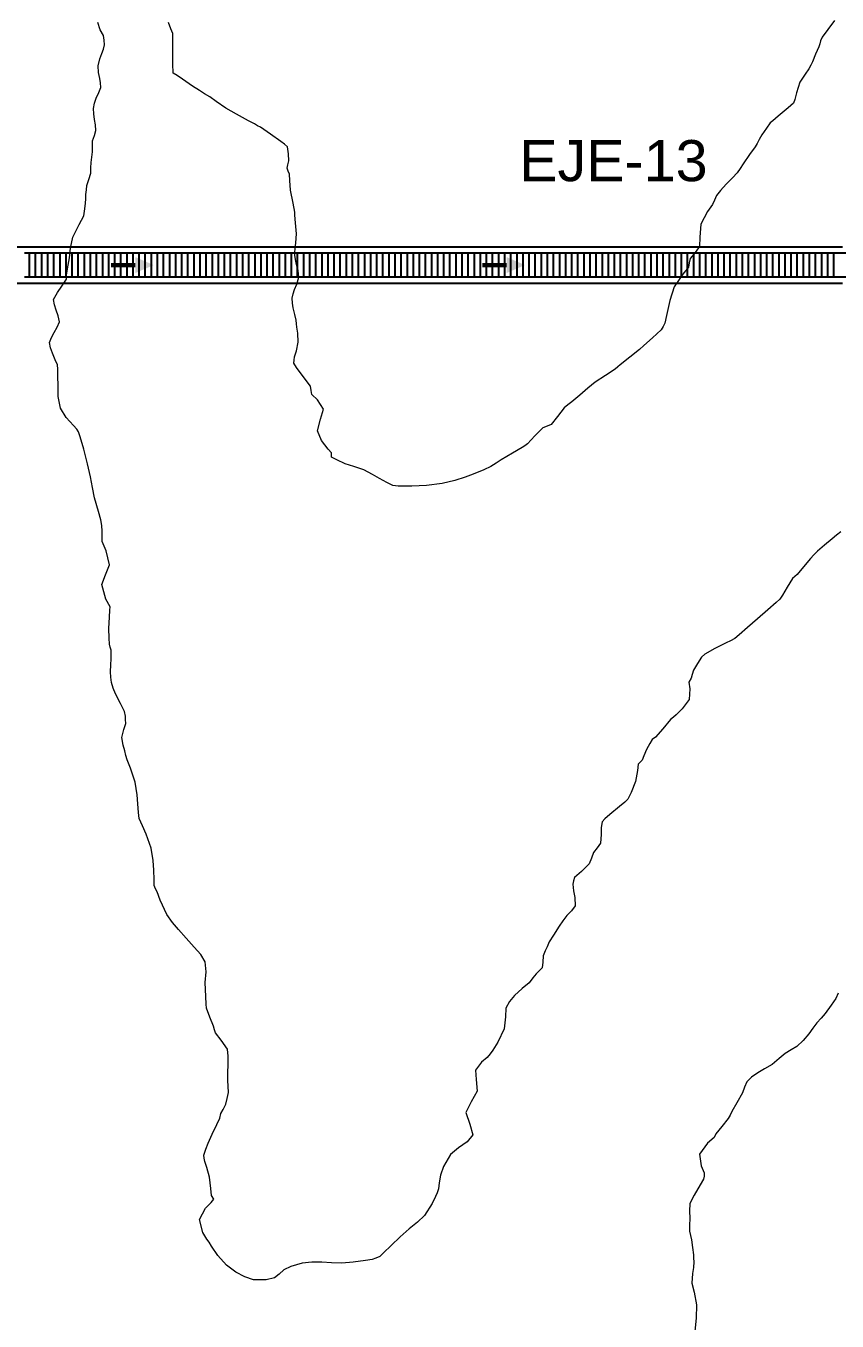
# Model space of a CAD drawing. Header units: metres. Extents: x 354768 to 355417, y 9249536 to 9250102.
# Drawn here: x 354959.92 to 354973.23, y 9249813.94 to 9249835.21 of the extents above; entities that cross this region are included whole.
import ezdxf
from ezdxf.enums import TextEntityAlignment as Align

# ---------------------------------------------------------------- set-up
doc = ezdxf.new("R2010")
doc.units = ezdxf.units.M
doc.header["$LTSCALE"] = 0.25
for name, color, linetype, true_color in [('CUN-FLUJO', 1, 'CONTINUOUS', 0xe60000), ('CUN-REJ-BORDE', 4, 'CONTINUOUS', 0x00aae6), ('CUN-REJ-PLATINA', 4, 'CONTINUOUS', 0x78cdf0)]:
    doc.layers.add(name, color=color, linetype=linetype, true_color=true_color)
doc.layers.add('CUNETA-S3', color=94, linetype='CONTINUOUS', lineweight=35)
doc.layers.add('CURVAS', color=33, linetype='CONTINUOUS', lineweight=13, true_color=0xb08860)
doc.layers.add('NUDOS', color=7, linetype='CONTINUOUS')
doc.layers.add('TEXTOS', color=7, linetype='CONTINUOUS')
doc.styles.get("Standard").update_dxf_attribs({"font": 'arial.ttf'})

# ---------------------------------------------------------------- blocks, each defined once
blk = doc.blocks.new('CURVAS_DE_NIVEL')
at = {"layer": 'CURVAS'}
for points in [[(354973.186, 9249835.298), (354973.077, 9249835.148), (354972.983, 9249835.021), (354972.957, 9249834.962), (354972.943, 9249834.915), (354972.926, 9249834.862), (354972.876, 9249834.743), (354972.822, 9249834.619), (354972.795, 9249834.56), (354972.766, 9249834.502), (354972.702, 9249834.416), (354972.617, 9249834.282), (354972.562, 9249834.111), (354972.536, 9249833.999), (354972.512, 9249833.936), (354972.424, 9249833.861), (354972.263, 9249833.725), (354972.175, 9249833.651), (354972.132, 9249833.613), (354972.069, 9249833.527), (354971.993, 9249833.421), (354971.949, 9249833.34), (354971.917, 9249833.277), (354971.883, 9249833.222), (354971.792, 9249833.093), (354971.686, 9249832.942), (354971.638, 9249832.868), (354971.588, 9249832.796), (354971.51, 9249832.714), (354971.41, 9249832.61), (354971.317, 9249832.503), (354971.251, 9249832.42), (354971.217, 9249832.348), (354971.185, 9249832.275), (354971.101, 9249832.158), (354970.993, 9249831.95), (354970.973, 9249831.738), (354970.968, 9249831.584), (354970.885, 9249831.466), (354970.815, 9249831.386), (354970.803, 9249831.315), (354970.792, 9249831.244), (354970.697, 9249831.132), (354970.554, 9249830.92), (354970.483, 9249830.699), (354970.429, 9249830.451), (354970.403, 9249830.324), (354970.373, 9249830.27), (354970.34, 9249830.218), (354970.197, 9249830.085), (354970.057, 9249829.958), (354969.983, 9249829.893), (354969.827, 9249829.768), (354969.67, 9249829.641), (354969.629, 9249829.607), (354969.588, 9249829.572), (354969.427, 9249829.468), (354969.257, 9249829.356), (354969.197, 9249829.306), (354969.138, 9249829.256), (354969.007, 9249829.145), (354968.874, 9249829.033), (354968.811, 9249828.985), (354968.75, 9249828.934), (354968.641, 9249828.795), (354968.534, 9249828.662), (354968.468, 9249828.635), (354968.4, 9249828.609), (354968.269, 9249828.475), (354968.146, 9249828.346), (354968.104, 9249828.314), (354968.061, 9249828.283), (354967.901, 9249828.189), (354967.716, 9249828.08), (354967.633, 9249828.025), (354967.548, 9249827.972), (354967.432, 9249827.918), (354967.258, 9249827.848), (354967.122, 9249827.797), (354966.955, 9249827.741), (354966.748, 9249827.692), (354966.492, 9249827.661), (354966.251, 9249827.649), (354966.12, 9249827.647), (354966.027, 9249827.65), (354965.937, 9249827.662), (354965.838, 9249827.708), (354965.719, 9249827.773), (354965.604, 9249827.842), (354965.463, 9249827.917), (354965.297, 9249827.972), (354965.154, 9249828.016), (354965.017, 9249828.08), (354964.933, 9249828.124), (354964.933, 9249828.195), (354964.877, 9249828.258), (354964.769, 9249828.397), (354964.699, 9249828.556), (354964.751, 9249828.75), (354964.801, 9249828.916), (354964.699, 9249829.069), (354964.606, 9249829.156), (354964.595, 9249829.222), (354964.584, 9249829.289), (354964.467, 9249829.449), (354964.354, 9249829.598), (354964.314, 9249829.667), (354964.318, 9249829.718), (354964.326, 9249829.775), (354964.355, 9249829.871), (354964.386, 9249830.015), (354964.378, 9249830.161), (354964.364, 9249830.26), (354964.358, 9249830.317), (354964.35, 9249830.373), (354964.328, 9249830.469), (354964.304, 9249830.576), (354964.292, 9249830.656), (354964.286, 9249830.734), (354964.303, 9249830.807), (354964.324, 9249830.88), (354964.362, 9249830.969), (354964.397, 9249831.079), (354964.382, 9249831.193), (354964.359, 9249831.287), (354964.341, 9249831.37), (354964.327, 9249831.44), (354964.331, 9249831.493), (354964.337, 9249831.545), (354964.346, 9249831.644), (354964.354, 9249831.792), (354964.342, 9249831.974), (354964.33, 9249832.097), (354964.329, 9249832.149), (354964.299, 9249832.297), (354964.26, 9249832.51), (354964.247, 9249832.669), (354964.239, 9249832.771), (354964.22, 9249832.82), (354964.203, 9249832.87), (354964.216, 9249832.928), (354964.231, 9249832.99), (354964.224, 9249833.107), (354964.207, 9249833.224), (354964.158, 9249833.268), (354964.101, 9249833.308), (354963.932, 9249833.427), (354963.766, 9249833.542), (354963.717, 9249833.569), (354963.668, 9249833.597), (354963.566, 9249833.651), (354963.37, 9249833.757), (354963.199, 9249833.856), (354963.036, 9249833.967), (354962.932, 9249834.043), (354962.849, 9249834.093), (354962.765, 9249834.144), (354962.652, 9249834.219), (354962.485, 9249834.331), (354962.396, 9249834.391), (354962.331, 9249834.432), (354962.329, 9249834.582), (354962.328, 9249834.804), (354962.327, 9249834.977), (354962.325, 9249835.081), (354962.294, 9249835.161), (354962.257, 9249835.264)], [(354973.287, 9249826.902), (354973.218, 9249826.843), (354973.148, 9249826.785), (354973.024, 9249826.681), (354972.904, 9249826.58), (354972.846, 9249826.521), (354972.789, 9249826.461), (354972.675, 9249826.323), (354972.572, 9249826.199), (354972.533, 9249826.165), (354972.495, 9249826.131), (354972.411, 9249825.993), (354972.33, 9249825.858), (354972.291, 9249825.793), (354972.23, 9249825.739), (354972.091, 9249825.616), (354971.923, 9249825.47), (354971.76, 9249825.327), (354971.622, 9249825.207), (354971.549, 9249825.147), (354971.478, 9249825.111), (354971.405, 9249825.078), (354971.222, 9249824.981), (354971.057, 9249824.893), (354971.005, 9249824.839), (354970.939, 9249824.739), (354970.87, 9249824.627), (354970.848, 9249824.557), (354970.832, 9249824.498), (354970.793, 9249824.43), (354970.809, 9249824.321), (354970.801, 9249824.146), (354970.688, 9249823.991), (354970.589, 9249823.896), (354970.542, 9249823.857), (354970.496, 9249823.817), (354970.368, 9249823.667), (354970.248, 9249823.525), (354970.195, 9249823.488), (354970.154, 9249823.421), (354970.099, 9249823.324), (354970.058, 9249823.223), (354970.029, 9249823.148), (354969.965, 9249823.085), (354969.951, 9249822.98), (354969.918, 9249822.802), (354969.847, 9249822.619), (354969.795, 9249822.51), (354969.744, 9249822.462), (354969.657, 9249822.389), (354969.501, 9249822.258), (354969.415, 9249822.186), (354969.371, 9249822.139), (354969.359, 9249822.046), (354969.359, 9249821.929), (354969.347, 9249821.786), (354969.291, 9249821.708), (354969.228, 9249821.632), (354969.195, 9249821.539), (354969.159, 9249821.447), (354969.033, 9249821.323), (354968.921, 9249821.221), (354968.904, 9249821.169), (354968.893, 9249821.115), (354968.896, 9249821.061), (354968.901, 9249821.006), (354968.922, 9249820.895), (354968.929, 9249820.757), (354968.868, 9249820.676), (354968.791, 9249820.599), (354968.728, 9249820.514), (354968.666, 9249820.425), (354968.574, 9249820.278), (354968.504, 9249820.164), (354968.469, 9249820.087), (354968.439, 9249820.02), (354968.405, 9249819.934), (354968.397, 9249819.831), (354968.388, 9249819.739), (354968.341, 9249819.69), (354968.289, 9249819.643), (354968.236, 9249819.574), (354968.172, 9249819.494), (354968.062, 9249819.4), (354967.936, 9249819.286), (354967.854, 9249819.188), (354967.793, 9249819.08), (354967.784, 9249818.935), (354967.764, 9249818.739), (354967.662, 9249818.52), (354967.579, 9249818.389), (354967.534, 9249818.328), (354967.486, 9249818.268), (354967.393, 9249818.19), (354967.292, 9249818.058), (354967.305, 9249817.904), (354967.322, 9249817.712), (354967.224, 9249817.541), (354967.137, 9249817.362), (354967.202, 9249817.173), (354967.248, 9249816.998), (354967.159, 9249816.883), (354967.014, 9249816.786), (354966.884, 9249816.674), (354966.77, 9249816.478), (354966.718, 9249816.333), (354966.698, 9249816.207), (354966.689, 9249816.111), (354966.666, 9249816.047), (354966.64, 9249815.985), (354966.582, 9249815.867), (354966.457, 9249815.675), (354966.342, 9249815.562), (354966.206, 9249815.451), (354966.058, 9249815.325), (354965.908, 9249815.181), (354965.786, 9249815.058), (354965.725, 9249814.998), (354965.661, 9249814.971), (354965.596, 9249814.95), (354965.489, 9249814.933), (354965.288, 9249814.907), (354965.101, 9249814.892), (354964.933, 9249814.898), (354964.771, 9249814.908), (354964.608, 9249814.909), (354964.449, 9249814.889), (354964.266, 9249814.833), (354964.149, 9249814.778), (354964.073, 9249814.711), (354963.997, 9249814.65), (354963.86, 9249814.615), (354963.651, 9249814.618), (354963.506, 9249814.664), (354963.361, 9249814.743), (354963.209, 9249814.858), (354963.067, 9249815.015), (354962.964, 9249815.167), (354962.924, 9249815.237), (354962.887, 9249815.283), (354962.818, 9249815.396), (354962.762, 9249815.606), (354962.862, 9249815.794), (354962.955, 9249815.886), (354962.999, 9249815.94), (354962.962, 9249816), (354962.953, 9249816.117), (354962.931, 9249816.301), (354962.885, 9249816.46), (354962.85, 9249816.559), (354962.842, 9249816.612), (354962.837, 9249816.664), (354962.851, 9249816.714), (354962.868, 9249816.764), (354962.907, 9249816.859), (354962.971, 9249817.007), (354963.047, 9249817.167), (354963.096, 9249817.27), (354963.116, 9249817.35), (354963.151, 9249817.416), (354963.194, 9249817.503), (354963.22, 9249817.593), (354963.238, 9249817.694), (354963.234, 9249817.798), (354963.227, 9249817.89), (354963.228, 9249817.972), (354963.23, 9249818.05), (354963.233, 9249818.121), (354963.235, 9249818.191), (354963.236, 9249818.288), (354963.222, 9249818.405), (354963.12, 9249818.553), (354963.027, 9249818.67), (354963.01, 9249818.724), (354962.994, 9249818.779), (354962.936, 9249818.931), (354962.882, 9249819.075), (354962.876, 9249819.144), (354962.869, 9249819.269), (354962.859, 9249819.501), (354962.875, 9249819.675), (354962.859, 9249819.837), (354962.788, 9249819.958), (354962.678, 9249820.078), (354962.545, 9249820.226), (354962.422, 9249820.369), (354962.322, 9249820.484), (354962.231, 9249820.615), (354962.119, 9249820.852), (354962.07, 9249820.987), (354962.043, 9249821.038), (354962.019, 9249821.09), (354962.019, 9249821.192), (354962.017, 9249821.346), (354962.006, 9249821.5), (354961.97, 9249821.703), (354961.889, 9249821.937), (354961.83, 9249822.072), (354961.801, 9249822.132), (354961.775, 9249822.192), (354961.766, 9249822.292), (354961.754, 9249822.433), (354961.741, 9249822.583), (354961.708, 9249822.789), (354961.633, 9249823.021), (354961.579, 9249823.158), (354961.558, 9249823.229), (354961.538, 9249823.301), (354961.512, 9249823.397), (354961.492, 9249823.52), (354961.523, 9249823.655), (354961.553, 9249823.754), (354961.552, 9249823.816), (354961.548, 9249823.87), (354961.531, 9249823.949), (354961.466, 9249824.079), (354961.387, 9249824.239), (354961.349, 9249824.334), (354961.32, 9249824.424), (354961.31, 9249824.512), (354961.306, 9249824.601), (354961.309, 9249824.714), (354961.313, 9249824.816), (354961.314, 9249824.89), (354961.313, 9249824.955), (354961.301, 9249825.004), (354961.29, 9249825.053), (354961.283, 9249825.154), (354961.277, 9249825.313), (354961.285, 9249825.496), (354961.293, 9249825.615), (354961.297, 9249825.666), (354961.229, 9249825.796), (354961.162, 9249826.032), (354961.223, 9249826.195), (354961.287, 9249826.358), (354961.231, 9249826.59), (354961.167, 9249826.741), (354961.166, 9249826.826), (354961.168, 9249826.912), (354961.16, 9249827.002), (354961.146, 9249827.098), (354961.106, 9249827.235), (354961.042, 9249827.46), (354961.008, 9249827.625), (354960.975, 9249827.805), (354960.929, 9249828.018), (354960.866, 9249828.258), (354960.808, 9249828.457), (354960.781, 9249828.542), (354960.751, 9249828.585), (354960.694, 9249828.644), (354960.578, 9249828.777), (354960.484, 9249828.929), (354960.445, 9249829.122), (354960.445, 9249829.287), (354960.441, 9249829.465), (354960.441, 9249829.569), (354960.432, 9249829.643), (354960.397, 9249829.725), (354960.353, 9249829.833), (354960.321, 9249829.921), (354960.303, 9249830.009), (354960.336, 9249830.091), (354960.382, 9249830.173), (354960.431, 9249830.258), (354960.469, 9249830.349), (354960.447, 9249830.446), (354960.413, 9249830.538), (354960.384, 9249830.626), (354960.369, 9249830.713), (354960.435, 9249830.829), (354960.507, 9249830.932), (354960.548, 9249830.997), (354960.58, 9249831.049), (354960.58, 9249831.115), (354960.599, 9249831.218), (354960.632, 9249831.4), (354960.649, 9249831.557), (354960.686, 9249831.738), (354960.788, 9249831.947), (354960.867, 9249832.09), (354960.885, 9249832.202), (354960.893, 9249832.295), (354960.897, 9249832.368), (354960.901, 9249832.441), (354960.908, 9249832.515), (354960.918, 9249832.587), (354960.949, 9249832.684), (354960.98, 9249832.79), (354960.983, 9249832.876), (354960.984, 9249832.963), (354960.997, 9249833.052), (354961.009, 9249833.142), (354961.008, 9249833.231), (354961.011, 9249833.319), (354961.039, 9249833.405), (354961.065, 9249833.492), (354961.056, 9249833.582), (354961.041, 9249833.672), (354961.03, 9249833.761), (354961.025, 9249833.85), (354961.044, 9249833.937), (354961.071, 9249834.023), (354961.11, 9249834.113), (354961.143, 9249834.195), (354961.138, 9249834.27), (354961.127, 9249834.346), (354961.109, 9249834.44), (354961.099, 9249834.554), (354961.128, 9249834.664), (354961.161, 9249834.754), (354961.187, 9249834.826), (354961.208, 9249834.899), (354961.202, 9249834.975), (354961.187, 9249835.05), (354961.135, 9249835.145), (354961.094, 9249835.264)], [(354973.245, 9249819.325), (354973.209, 9249819.237), (354973.133, 9249819.125), (354973.035, 9249818.988), (354972.965, 9249818.911), (354972.894, 9249818.834), (354972.831, 9249818.747), (354972.765, 9249818.656), (354972.669, 9249818.549), (354972.565, 9249818.449), (354972.472, 9249818.391), (354972.377, 9249818.335), (354972.279, 9249818.25), (354972.161, 9249818.153), (354972.037, 9249818.08), (354971.927, 9249818.018), (354971.826, 9249817.942), (354971.748, 9249817.867), (354971.708, 9249817.778), (354971.674, 9249817.685), (354971.584, 9249817.523), (354971.503, 9249817.381), (354971.474, 9249817.321), (354971.443, 9249817.263), (354971.337, 9249817.132), (354971.239, 9249817.012), (354971.21, 9249816.953), (354971.1, 9249816.859), (354970.971, 9249816.68), (354970.998, 9249816.487), (354971.047, 9249816.371), (354971.044, 9249816.319), (354971.038, 9249816.268), (354970.982, 9249816.175), (354970.88, 9249816.004), (354970.814, 9249815.872), (354970.806, 9249815.746), (354970.812, 9249815.629), (354970.806, 9249815.511), (354970.804, 9249815.416), (354970.82, 9249815.344), (354970.838, 9249815.272), (354970.856, 9249815.146), (354970.871, 9249815.029), (354970.874, 9249814.97), (354970.876, 9249814.914), (354970.87, 9249814.818), (354970.856, 9249814.718), (354970.846, 9249814.562), (354970.881, 9249814.411), (354970.92, 9249814.206), (354970.914, 9249813.989), (354970.889, 9249813.721)]]:
    blk.add_lwpolyline(points, dxfattribs=at)
blk = doc.blocks.new('CUNETAS_SISTEMA_3_NORESTE_LOSA')
at = {"layer": 'CUN-FLUJO', "const_width": 0.07}
for points in [[(354961.313, 9249831.28), (354961.713, 9249831.28)], [(354967.408, 9249831.28), (354967.807, 9249831.28)]]:
    blk.add_lwpolyline(points, dxfattribs=at)
at = {"layer": 'CUN-FLUJO', "true_color": 0xe60000}
for points in [[(354962.013, 9249831.28), (354961.713, 9249831.41), (354961.713, 9249831.15)], [(354968.107, 9249831.28), (354967.807, 9249831.41), (354967.807, 9249831.15)]]:
    blk.add_solid(points, dxfattribs=at)
at = {"layer": 'CUN-REJ-BORDE'}
for points in [[(354973.439, 9249831.08), (354973.188, 9249831.08), (354972.938, 9249831.08), (354972.687, 9249831.08), (354972.436, 9249831.08), (354972.185, 9249831.08), (354971.934, 9249831.08), (354971.683, 9249831.08), (354971.432, 9249831.08), (354971.182, 9249831.08), (354970.931, 9249831.08), (354970.68, 9249831.08), (354970.429, 9249831.08), (354970.178, 9249831.08), (354969.927, 9249831.08), (354969.677, 9249831.08), (354969.426, 9249831.08), (354969.175, 9249831.08), (354968.924, 9249831.08), (354968.673, 9249831.08), (354968.422, 9249831.08), (354968.172, 9249831.08), (354967.921, 9249831.08), (354967.67, 9249831.08), (354967.419, 9249831.08), (354967.168, 9249831.08), (354966.917, 9249831.08), (354966.667, 9249831.08), (354966.416, 9249831.08), (354966.165, 9249831.08), (354965.914, 9249831.08), (354965.663, 9249831.08), (354965.412, 9249831.08), (354965.162, 9249831.08), (354964.911, 9249831.08), (354964.66, 9249831.08), (354964.409, 9249831.08), (354964.158, 9249831.08), (354963.908, 9249831.08), (354963.657, 9249831.08), (354963.406, 9249831.08), (354963.155, 9249831.08), (354962.904, 9249831.08), (354962.653, 9249831.08), (354962.403, 9249831.08), (354962.152, 9249831.08), (354961.901, 9249831.08), (354961.65, 9249831.08), (354961.399, 9249831.08), (354961.148, 9249831.08), (354960.898, 9249831.08), (354960.647, 9249831.08), (354960.396, 9249831.08), (354960.145, 9249831.08), (354959.894, 9249831.08)], [(354959.894, 9249831.48), (354960.145, 9249831.48), (354960.396, 9249831.48), (354960.647, 9249831.48), (354960.898, 9249831.48), (354961.148, 9249831.48), (354961.399, 9249831.48), (354961.65, 9249831.48), (354961.901, 9249831.48), (354962.152, 9249831.48), (354962.403, 9249831.48), (354962.653, 9249831.48), (354962.904, 9249831.48), (354963.155, 9249831.48), (354963.406, 9249831.48), (354963.657, 9249831.48), (354963.908, 9249831.48), (354964.158, 9249831.48), (354964.409, 9249831.48), (354964.66, 9249831.48), (354964.911, 9249831.48), (354965.162, 9249831.48), (354965.412, 9249831.48), (354965.663, 9249831.48), (354965.914, 9249831.48), (354966.165, 9249831.48), (354966.416, 9249831.48), (354966.667, 9249831.48), (354966.917, 9249831.48), (354967.168, 9249831.48), (354967.419, 9249831.48), (354967.67, 9249831.48), (354967.921, 9249831.48), (354968.172, 9249831.48), (354968.422, 9249831.48), (354968.673, 9249831.48), (354968.924, 9249831.48), (354969.175, 9249831.48), (354969.426, 9249831.48), (354969.677, 9249831.48), (354969.927, 9249831.48), (354970.178, 9249831.48), (354970.429, 9249831.48), (354970.68, 9249831.48), (354970.931, 9249831.48), (354971.182, 9249831.48), (354971.432, 9249831.48), (354971.683, 9249831.48), (354971.934, 9249831.48), (354972.185, 9249831.48), (354972.436, 9249831.48), (354972.687, 9249831.48), (354972.938, 9249831.48), (354973.188, 9249831.48), (354973.439, 9249831.48)], [(354973.319, 9249830.98), (354973.066, 9249830.98), (354972.814, 9249830.98), (354972.561, 9249830.98), (354972.309, 9249830.98), (354972.056, 9249830.98), (354971.804, 9249830.98), (354971.552, 9249830.98), (354971.299, 9249830.98), (354971.047, 9249830.98), (354970.794, 9249830.98), (354970.542, 9249830.98), (354970.289, 9249830.98), (354970.037, 9249830.98), (354969.785, 9249830.98), (354969.532, 9249830.98), (354969.28, 9249830.98), (354969.027, 9249830.98), (354968.775, 9249830.98), (354968.523, 9249830.98), (354968.27, 9249830.98), (354968.018, 9249830.98), (354967.765, 9249830.98), (354967.513, 9249830.98), (354967.26, 9249830.98), (354967.008, 9249830.98), (354966.756, 9249830.98), (354966.503, 9249830.98), (354966.251, 9249830.98), (354965.998, 9249830.98), (354965.746, 9249830.98), (354965.493, 9249830.98), (354965.241, 9249830.98), (354964.989, 9249830.98), (354964.736, 9249830.98), (354964.484, 9249830.98), (354964.231, 9249830.98), (354963.979, 9249830.98), (354963.727, 9249830.98), (354963.474, 9249830.98), (354963.222, 9249830.98), (354962.969, 9249830.98), (354962.717, 9249830.98), (354962.464, 9249830.98), (354962.212, 9249830.98), (354961.96, 9249830.98), (354961.707, 9249830.98), (354961.455, 9249830.98), (354961.202, 9249830.98), (354960.95, 9249830.98), (354960.697, 9249830.98), (354960.445, 9249830.98), (354960.193, 9249830.98), (354959.94, 9249830.98), (354959.688, 9249830.98)], [(354959.688, 9249831.58), (354959.94, 9249831.58), (354960.193, 9249831.58), (354960.445, 9249831.58), (354960.697, 9249831.58), (354960.95, 9249831.58), (354961.202, 9249831.58), (354961.455, 9249831.58), (354961.707, 9249831.58), (354961.96, 9249831.58), (354962.212, 9249831.58), (354962.464, 9249831.58), (354962.717, 9249831.58), (354962.969, 9249831.58), (354963.222, 9249831.58), (354963.474, 9249831.58), (354963.727, 9249831.58), (354963.979, 9249831.58), (354964.231, 9249831.58), (354964.484, 9249831.58), (354964.736, 9249831.58), (354964.989, 9249831.58), (354965.241, 9249831.58), (354965.493, 9249831.58), (354965.746, 9249831.58), (354965.998, 9249831.58), (354966.251, 9249831.58), (354966.503, 9249831.58), (354966.756, 9249831.58), (354967.008, 9249831.58), (354967.26, 9249831.58), (354967.513, 9249831.58), (354967.765, 9249831.58), (354968.018, 9249831.58), (354968.27, 9249831.58), (354968.523, 9249831.58), (354968.775, 9249831.58), (354969.027, 9249831.58), (354969.28, 9249831.58), (354969.532, 9249831.58), (354969.785, 9249831.58), (354970.037, 9249831.58), (354970.289, 9249831.58), (354970.542, 9249831.58), (354970.794, 9249831.58), (354971.047, 9249831.58), (354971.299, 9249831.58), (354971.552, 9249831.58), (354971.804, 9249831.58), (354972.056, 9249831.58), (354972.309, 9249831.58), (354972.561, 9249831.58), (354972.814, 9249831.58), (354973.066, 9249831.58), (354973.319, 9249831.58)]]:
    blk.add_lwpolyline(points, dxfattribs=at)
at = {"layer": 'CUN-REJ-PLATINA'}
for p, q in [((354959.97, 9249831.48), (354959.97, 9249831.08)), ((354960.07, 9249831.48), (354960.07, 9249831.08)), ((354960.17, 9249831.48), (354960.17, 9249831.08)), ((354960.27, 9249831.48), (354960.27, 9249831.08)), ((354960.37, 9249831.48), (354960.37, 9249831.08)), ((354960.47, 9249831.48), (354960.47, 9249831.08)), ((354960.57, 9249831.48), (354960.57, 9249831.08)), ((354960.67, 9249831.48), (354960.67, 9249831.08)), ((354960.77, 9249831.48), (354960.77, 9249831.08)), ((354960.87, 9249831.48), (354960.87, 9249831.08)), ((354960.97, 9249831.48), (354960.97, 9249831.08)), ((354961.07, 9249831.48), (354961.07, 9249831.08)), ((354961.17, 9249831.48), (354961.17, 9249831.08)), ((354961.27, 9249831.48), (354961.27, 9249831.08)), ((354961.37, 9249831.48), (354961.37, 9249831.08)), ((354961.47, 9249831.48), (354961.47, 9249831.08)), ((354961.57, 9249831.48), (354961.57, 9249831.08)), ((354961.67, 9249831.48), (354961.67, 9249831.08)), ((354961.77, 9249831.48), (354961.77, 9249831.08)), ((354961.87, 9249831.48), (354961.87, 9249831.08)), ((354961.97, 9249831.48), (354961.97, 9249831.08)), ((354962.07, 9249831.48), (354962.07, 9249831.08)), ((354962.17, 9249831.48), (354962.17, 9249831.08)), ((354962.27, 9249831.48), (354962.27, 9249831.08)), ((354962.37, 9249831.48), (354962.37, 9249831.08)), ((354962.47, 9249831.48), (354962.47, 9249831.08)), ((354962.57, 9249831.48), (354962.57, 9249831.08)), ((354962.67, 9249831.48), (354962.67, 9249831.08)), ((354962.77, 9249831.48), (354962.77, 9249831.08)), ((354962.87, 9249831.48), (354962.87, 9249831.08)), ((354962.97, 9249831.48), (354962.97, 9249831.08)), ((354963.07, 9249831.48), (354963.07, 9249831.08)), ((354963.17, 9249831.48), (354963.17, 9249831.08)), ((354963.27, 9249831.48), (354963.27, 9249831.08)), ((354963.37, 9249831.48), (354963.37, 9249831.08)), ((354963.47, 9249831.48), (354963.47, 9249831.08)), ((354963.57, 9249831.48), (354963.57, 9249831.08)), ((354963.67, 9249831.48), (354963.67, 9249831.08)), ((354963.77, 9249831.48), (354963.77, 9249831.08)), ((354963.87, 9249831.48), (354963.87, 9249831.08)), ((354963.97, 9249831.48), (354963.97, 9249831.08)), ((354964.07, 9249831.48), (354964.07, 9249831.08)), ((354964.17, 9249831.48), (354964.17, 9249831.08)), ((354964.27, 9249831.48), (354964.27, 9249831.08)), ((354964.37, 9249831.48), (354964.37, 9249831.08)), ((354964.47, 9249831.48), (354964.47, 9249831.08)), ((354964.57, 9249831.48), (354964.57, 9249831.08)), ((354964.67, 9249831.48), (354964.67, 9249831.08)), ((354964.77, 9249831.48), (354964.77, 9249831.08)), ((354964.87, 9249831.48), (354964.87, 9249831.08)), ((354964.97, 9249831.48), (354964.97, 9249831.08)), ((354965.07, 9249831.48), (354965.07, 9249831.08)), ((354965.17, 9249831.48), (354965.17, 9249831.08)), ((354965.27, 9249831.48), (354965.27, 9249831.08)), ((354965.37, 9249831.48), (354965.37, 9249831.08)), ((354965.47, 9249831.48), (354965.47, 9249831.08)), ((354965.57, 9249831.48), (354965.57, 9249831.08)), ((354965.67, 9249831.48), (354965.67, 9249831.08)), ((354965.77, 9249831.48), (354965.77, 9249831.08)), ((354965.87, 9249831.48), (354965.87, 9249831.08)), ((354965.97, 9249831.48), (354965.97, 9249831.08)), ((354966.07, 9249831.48), (354966.07, 9249831.08)), ((354966.17, 9249831.48), (354966.17, 9249831.08)), ((354966.27, 9249831.48), (354966.27, 9249831.08)), ((354966.37, 9249831.48), (354966.37, 9249831.08)), ((354966.47, 9249831.48), (354966.47, 9249831.08)), ((354966.57, 9249831.48), (354966.57, 9249831.08)), ((354966.67, 9249831.48), (354966.67, 9249831.08)), ((354966.77, 9249831.48), (354966.77, 9249831.08)), ((354966.87, 9249831.48), (354966.87, 9249831.08)), ((354966.97, 9249831.48), (354966.97, 9249831.08)), ((354967.07, 9249831.48), (354967.07, 9249831.08)), ((354967.17, 9249831.48), (354967.17, 9249831.08)), ((354967.27, 9249831.48), (354967.27, 9249831.08)), ((354967.37, 9249831.48), (354967.37, 9249831.08)), ((354967.47, 9249831.48), (354967.47, 9249831.08)), ((354967.57, 9249831.48), (354967.57, 9249831.08)), ((354967.67, 9249831.48), (354967.67, 9249831.08)), ((354967.77, 9249831.48), (354967.77, 9249831.08)), ((354967.87, 9249831.48), (354967.87, 9249831.08)), ((354967.97, 9249831.48), (354967.97, 9249831.08)), ((354968.07, 9249831.48), (354968.07, 9249831.08)), ((354968.17, 9249831.48), (354968.17, 9249831.08)), ((354968.27, 9249831.48), (354968.27, 9249831.08)), ((354968.37, 9249831.48), (354968.37, 9249831.08)), ((354968.47, 9249831.48), (354968.47, 9249831.08)), ((354968.57, 9249831.48), (354968.57, 9249831.08)), ((354968.67, 9249831.48), (354968.67, 9249831.08)), ((354968.77, 9249831.48), (354968.77, 9249831.08)), ((354968.87, 9249831.48), (354968.87, 9249831.08)), ((354968.97, 9249831.48), (354968.97, 9249831.08)), ((354969.07, 9249831.48), (354969.07, 9249831.08)), ((354969.17, 9249831.48), (354969.17, 9249831.08)), ((354969.27, 9249831.48), (354969.27, 9249831.08)), ((354969.37, 9249831.48), (354969.37, 9249831.08)), ((354969.47, 9249831.48), (354969.47, 9249831.08)), ((354969.57, 9249831.48), (354969.57, 9249831.08)), ((354969.67, 9249831.48), (354969.67, 9249831.08)), ((354969.77, 9249831.48), (354969.77, 9249831.08)), ((354969.87, 9249831.48), (354969.87, 9249831.08)), ((354969.97, 9249831.48), (354969.97, 9249831.08)), ((354970.07, 9249831.48), (354970.07, 9249831.08)), ((354970.17, 9249831.48), (354970.17, 9249831.08)), ((354970.27, 9249831.48), (354970.27, 9249831.08)), ((354970.37, 9249831.48), (354970.37, 9249831.08)), ((354970.47, 9249831.48), (354970.47, 9249831.08)), ((354970.57, 9249831.48), (354970.57, 9249831.08)), ((354970.67, 9249831.48), (354970.67, 9249831.08)), ((354970.77, 9249831.48), (354970.77, 9249831.08)), ((354970.87, 9249831.48), (354970.87, 9249831.08)), ((354970.97, 9249831.48), (354970.97, 9249831.08)), ((354971.07, 9249831.48), (354971.07, 9249831.08)), ((354971.17, 9249831.48), (354971.17, 9249831.08)), ((354971.27, 9249831.48), (354971.27, 9249831.08)), ((354971.37, 9249831.48), (354971.37, 9249831.08)), ((354971.47, 9249831.48), (354971.47, 9249831.08)), ((354971.57, 9249831.48), (354971.57, 9249831.08)), ((354971.67, 9249831.48), (354971.67, 9249831.08)), ((354971.77, 9249831.48), (354971.77, 9249831.08)), ((354971.87, 9249831.48), (354971.87, 9249831.08)), ((354971.97, 9249831.48), (354971.97, 9249831.08)), ((354972.07, 9249831.48), (354972.07, 9249831.08)), ((354972.17, 9249831.48), (354972.17, 9249831.08)), ((354972.27, 9249831.48), (354972.27, 9249831.08)), ((354972.37, 9249831.48), (354972.37, 9249831.08)), ((354972.47, 9249831.48), (354972.47, 9249831.08)), ((354972.57, 9249831.48), (354972.57, 9249831.08)), ((354972.67, 9249831.48), (354972.67, 9249831.08)), ((354972.77, 9249831.48), (354972.77, 9249831.08)), ((354972.87, 9249831.48), (354972.87, 9249831.08)), ((354972.97, 9249831.48), (354972.97, 9249831.08)), ((354973.07, 9249831.48), (354973.07, 9249831.08)), ((354973.17, 9249831.48), (354973.17, 9249831.08))]:
    blk.add_line(p, q, dxfattribs=at)
blk = doc.blocks.new('ROTULOS_RED')
at = {"layer": 'TEXTOS', "color": 94}
blk.add_text('EJE-13', height=0.675, dxfattribs=at).set_placement((354968.011, 9249832.455), align=Align.BOTTOM_LEFT)

msp = doc.modelspace()

# ---------------------------------------------------------------- block references
at = {"layer": 'CUNETA-S3'}
msp.add_blockref('CUNETAS_SISTEMA_3_NORESTE_LOSA', (0, 0), dxfattribs=at)
at = {"layer": 'CURVAS'}
msp.add_blockref('CURVAS_DE_NIVEL', (0, 0), dxfattribs=at)
at = {"layer": 'NUDOS'}
msp.add_blockref('ROTULOS_RED', (0, 0), dxfattribs=at)

doc.saveas('drawing.dxf')
